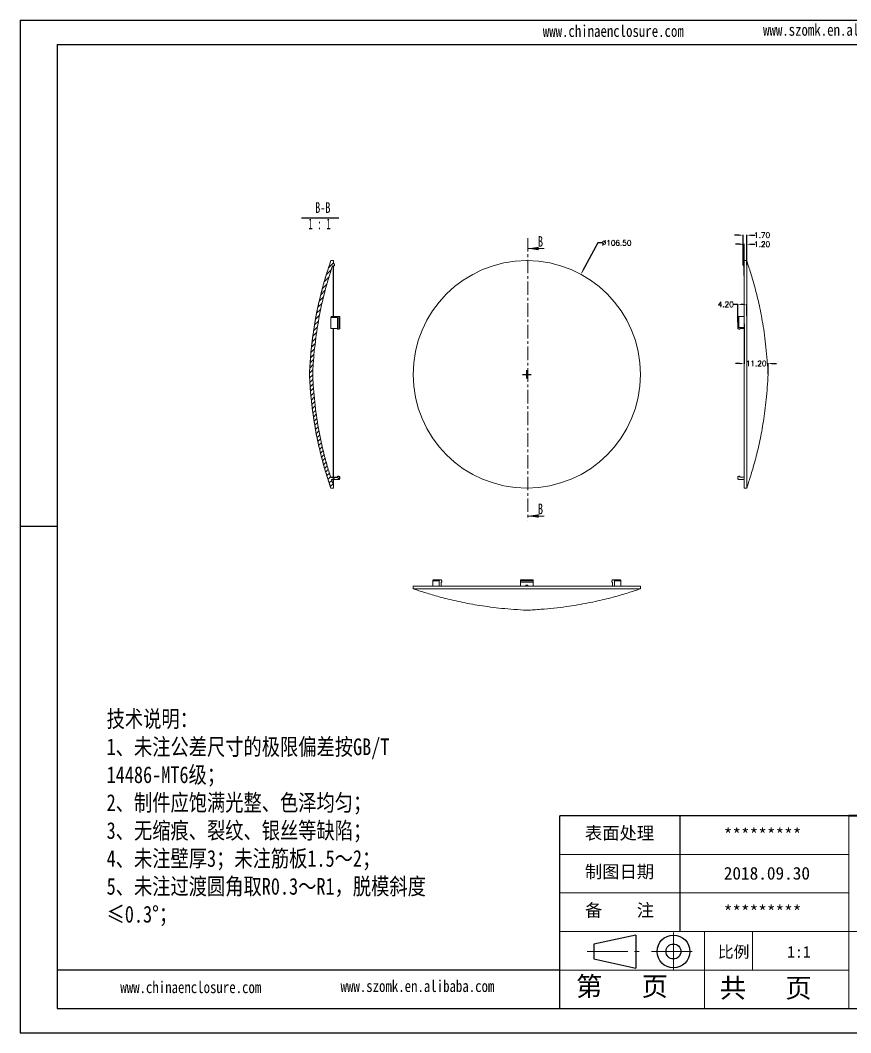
# Model space of a CAD drawing. Header units: inches. Extents: x 1184 to 3157, y 573 to 1047.
# Drawn here: x 1942.9 to 2332, y 573 to 1047 of the extents above; entities that cross this region are included whole.
import ezdxf

# ---------------------------------------------------------------- set-up
doc = ezdxf.new("R2010")
doc.units = ezdxf.units.IN
doc.linetypes.add('CENTER', pattern=[10.16, 6.35, -1.27, 1.27, -1.27])
doc.linetypes.add('CENTER2', pattern=[28.575, 19.05, -3.175, 3.175, -3.175])
doc.layers.add('10', color=7, linetype='Continuous')
doc.layers.add('文字', color=81, linetype='Continuous')
for name, color, linetype, lineweight in [('粗实线', 7, 'Continuous', 30), ('细实线', 3, 'Continuous', 9), ('细点划线', 2, 'CENTER2', 9)]:
    doc.layers.add(name, color=color, linetype=linetype, lineweight=lineweight)
doc.styles.add('SLDTEXTSTYLE6', font='TXT', dxfattribs={"width": 0.7})
doc.styles.add('SLDTEXTSTYLE7', font='TXT', dxfattribs={"width": 0.62})
doc.styles.get("Standard").update_dxf_attribs({"font": 'txt', "bigfont": 'gbcbig.shx'})
doc.styles.add('宋体', font='', dxfattribs={"width": 0.8, "height": 3.5})
doc.styles.get('宋体').set_extended_font_data('SimSun')
doc.dimstyles.new('2.5', dxfattribs={"dimtxt": 2.5, "dimasz": 2, "dimexe": 0.18, "dimexo": 0.0625, "dimgap": 0.09, "dimtad": 0, "dimtih": 1, "dimtoh": 1, "dimzin": 0, "dimdsep": 46, "dimtxsty": 'Standard', "dimcen": 2, "dimadec": 0, "dimazin": 0, "dimtfac": 1, "dimtofl": 0, "dimtmove": 0, "dimatfit": 3, "dimfxl": 1, "dimtolj": 1, "dimtzin": 0, "dimarcsym": 0})

# ---------------------------------------------------------------- blocks, each defined once
blk = doc.blocks.new('SW_NOTE_0')
at = {"layer": '10', "color": 0}
blk.add_line((-4.36, -0.82), (13.09, -0.82), dxfattribs=at)
at = {"layer": '10', "color": 0, "char_height": 5, "attachment_point": 2}
for s, insert, style in [('B-B', (5.62, 6.45), 'SLDTEXTSTYLE6'), ('1 : 1', (4.07, -1.19), 'SLDTEXTSTYLE7')]:
    blk.add_mtext(s, dxfattribs=dict(at, insert=insert, style=style))
blk = doc.blocks.new('*D153')
at = {"color": 0, "lineweight": -2, "transparency": 16777216}
for p, q in [((2213.49, 942.75), (2206.5, 929.81)), ((2215.49, 942.75), (2213.49, 942.75)), ((2180.24, 879.21), (2180.24, 883.21)), ((2178.24, 881.21), (2182.24, 881.21))]:
    blk.add_line(p, q, dxfattribs=at)
at = {"color": 0, "transparency": 16777216}
blk.add_solid([(2206.21, 929.97), (2206.79, 929.66), (2205.55, 928.06)], dxfattribs=at)
at = {"layer": 'Defpoints', "color": 0, "transparency": 16777216}
for p in [(2205.55, 928.06), (2154.92, 834.36)]:
    blk.add_point(p, dxfattribs=at)
at = {"color": 0, "transparency": 16777216, "insert": (2222.25, 942.75), "char_height": 2.5, "attachment_point": 5}
blk.add_mtext('\\A1;∅106.50', dxfattribs=at)
blk = doc.blocks.new('*D154')
at = {"color": 0, "lineweight": -2, "transparency": 16777216}
for p, q in [((2280.07, 942.13), (2278.07, 942.13)), ((2282.07, 927.48), (2282.07, 942.31)), ((2283.27, 934.52), (2283.27, 942.31)), ((2285.27, 942.13), (2287.27, 942.13))]:
    blk.add_line(p, q, dxfattribs=at)
at = {"color": 0, "transparency": 16777216}
for points in [[(2280.07, 942.46), (2280.07, 941.79), (2282.07, 942.13)], [(2285.27, 942.46), (2285.27, 941.79), (2283.27, 942.13)]]:
    blk.add_solid(points, dxfattribs=at)
at = {"layer": 'Defpoints', "color": 0, "transparency": 16777216}
for p in [(2283.27, 942.13), (2283.27, 934.46), (2282.07, 927.42)]:
    blk.add_point(p, dxfattribs=at)
at = {"color": 0, "transparency": 16777216, "insert": (2290.48, 942.13), "char_height": 2.5, "attachment_point": 5}
blk.add_mtext('\\A1;1.20', dxfattribs=at)
blk = doc.blocks.new('*D155')
at = {"color": 0, "lineweight": -2, "transparency": 16777216}
for p, q in [((2279.57, 946.38), (2277.57, 946.38)), ((2281.57, 932.52), (2281.57, 946.56)), ((2283.27, 932.52), (2283.27, 946.56)), ((2285.27, 946.38), (2287.27, 946.38))]:
    blk.add_line(p, q, dxfattribs=at)
at = {"color": 0, "transparency": 16777216}
for points in [[(2279.57, 946.71), (2279.57, 946.04), (2281.57, 946.38)], [(2285.27, 946.71), (2285.27, 946.04), (2283.27, 946.38)]]:
    blk.add_solid(points, dxfattribs=at)
at = {"layer": 'Defpoints', "color": 0, "transparency": 16777216}
for p in [(2283.27, 946.38), (2281.57, 932.45), (2283.27, 932.45)]:
    blk.add_point(p, dxfattribs=at)
at = {"color": 0, "transparency": 16777216, "insert": (2290.48, 946.38), "char_height": 2.5, "attachment_point": 5}
blk.add_mtext('\\A1;1.70', dxfattribs=at)
blk = doc.blocks.new('*D156')
at = {"color": 0, "lineweight": -2, "transparency": 16777216}
for p, q in [((2282.07, 904.87), (2282.07, 886.1)), ((2280.07, 886.28), (2278.07, 886.28)), ((2293.27, 881.27), (2293.27, 886.46)), ((2295.27, 886.28), (2297.27, 886.28))]:
    blk.add_line(p, q, dxfattribs=at)
at = {"color": 0, "transparency": 16777216}
for points in [[(2280.07, 886.61), (2280.07, 885.94), (2282.07, 886.28)], [(2295.27, 886.61), (2295.27, 885.94), (2293.27, 886.28)]]:
    blk.add_solid(points, dxfattribs=at)
at = {"layer": 'Defpoints', "color": 0, "transparency": 16777216}
for p in [(2282.07, 904.93), (2293.27, 886.28), (2293.27, 881.21)]:
    blk.add_point(p, dxfattribs=at)
at = {"color": 0, "transparency": 16777216, "insert": (2287.67, 886.28), "char_height": 2.5, "attachment_point": 5}
blk.add_mtext('\\A1;11.20', dxfattribs=at)
blk = doc.blocks.new('*D157')
at = {"color": 0, "lineweight": -2, "transparency": 16777216}
for p, q in [((2279.07, 913.97), (2277.07, 913.97)), ((2279.07, 905.6), (2279.07, 914.15)), ((2281.27, 913.97), (2281.07, 913.97)), ((2283.27, 908.64), (2283.27, 914.15))]:
    blk.add_line(p, q, dxfattribs=at)
at = {"color": 0, "transparency": 16777216}
for points in [[(2281.07, 914.31), (2281.07, 913.64), (2279.07, 913.97)], [(2281.27, 914.31), (2281.27, 913.64), (2283.27, 913.97)]]:
    blk.add_solid(points, dxfattribs=at)
at = {"layer": 'Defpoints', "color": 0, "transparency": 16777216}
for p in [(2283.27, 913.97), (2279.07, 905.54), (2283.27, 908.58)]:
    blk.add_point(p, dxfattribs=at)
at = {"color": 0, "transparency": 16777216, "insert": (2273.43, 913.97), "char_height": 2.5, "attachment_point": 5}
blk.add_mtext('\\A1;4.20', dxfattribs=at)

msp = doc.modelspace()

# ---------------------------------------------------------------- hatches: boundary and pattern name
at = {"linetype": 'Continuous', "lineweight": 0}
h = msp.add_hatch(dxfattribs=at)
h.set_pattern_fill('ANSI31', color=4, scale=0.5, style=0)
edge = h.paths.add_edge_path(flags=0)
edge.add_spline(control_points=[(2088.337, 832.959), (2087.334, 836.119), (2086.396, 839.301), (2085.56, 842.508), (2084.42, 846.876), (2083.458, 851.293), (2082.666, 855.737), (2081.744, 860.914), (2081.049, 866.137), (2080.559, 871.373), (2080.314, 873.989), (2080.117, 876.611), (2079.974, 879.235), (2079.938, 879.892), (2079.893, 880.548), (2079.893, 881.206), (2079.893, 881.37), (2079.897, 881.534), (2079.903, 881.698), (2079.909, 881.862), (2079.916, 882.026), (2079.923, 882.19), (2079.939, 882.519), (2079.956, 882.847), (2079.974, 883.174), (2080.01, 883.83), (2080.049, 884.486), (2080.092, 885.141), (2080.177, 886.452), (2080.274, 887.762), (2080.384, 889.07), (2080.603, 891.684), (2080.873, 894.294), (2081.195, 896.897), (2081.835, 902.071), (2082.685, 907.224), (2083.768, 912.323), (2085.176, 918.96), (2087.053, 925.499), (2089.139, 931.954)], knot_values=[0.003676, 0.003676, 0.003676, 0.003676, 0.01362, 0.01362, 0.01362, 0.0271638, 0.0271638, 0.0271638, 0.0429461, 0.0429461, 0.0429461, 0.0508272, 0.0508272, 0.0508272, 0.0527986, 0.0527986, 0.0527986, 0.0532908, 0.0532908, 0.0532908, 0.0537828, 0.0537828, 0.0537828, 0.054767, 0.054767, 0.054767, 0.0567352, 0.0567352, 0.0567352, 0.0606705, 0.0606705, 0.0606705, 0.0685317, 0.0685317, 0.0685317, 0.0841663, 0.0841663, 0.0841663, 0.1045303, 0.1045303, 0.1045303, 0.1045303], weights=[1, 1, 1, 1, 1, 1, 1, 1, 1, 1, 1, 1, 1, 1, 1, 1, 1, 1, 1, 1, 1, 1, 1, 1, 1, 1, 1, 1, 1, 1, 1, 1, 1, 1, 1, 1, 1, 1, 1, 1], degree=3, periodic=0)
edge.add_line((2089.139, 931.954), (2090.067, 931.954))
edge.add_line((2090.067, 931.954), (2090.067, 932.954))
edge.add_line((2090.067, 932.954), (2089.567, 932.954))
edge.add_line((2089.567, 932.954), (2089.567, 934.454))
edge.add_line((2089.567, 934.454), (2088.367, 934.454))
edge.add_spline(control_points=[(2088.367, 934.454), (2088.088, 933.573), (2087.802, 932.694), (2087.518, 931.814), (2086.381, 928.293), (2085.297, 924.753), (2084.344, 921.179), (2082.617, 914.7), (2081.278, 908.108), (2080.301, 901.474), (2079.807, 898.12), (2079.403, 894.752), (2079.084, 891.377), (2078.924, 889.686), (2078.785, 887.992), (2078.666, 886.298), (2078.607, 885.45), (2078.552, 884.602), (2078.504, 883.753), (2078.479, 883.329), (2078.456, 882.904), (2078.435, 882.48), (2078.425, 882.268), (2078.415, 882.055), (2078.406, 881.843), (2078.398, 881.631), (2078.391, 881.418), (2078.391, 881.206), (2078.391, 880.355), (2078.455, 879.505), (2078.504, 878.656), (2078.699, 875.26), (2078.978, 871.869), (2079.341, 868.487), (2080.82, 854.726), (2084.193, 841.155), (2088.367, 827.959)], knot_values=[0, 0, 0, 0, 0.0027739, 0.0027739, 0.0027739, 0.0138748, 0.0138748, 0.0138748, 0.0340206, 0.0340206, 0.0340206, 0.0441933, 0.0441933, 0.0441933, 0.0492902, 0.0492902, 0.0492902, 0.0518398, 0.0518398, 0.0518398, 0.0531148, 0.0531148, 0.0531148, 0.0537523, 0.0537523, 0.0537523, 0.0543899, 0.0543899, 0.0543899, 0.0569442, 0.0569442, 0.0569442, 0.067157, 0.067157, 0.067157, 0.1089673, 0.1089673, 0.1089673, 0.1089673], weights=[1, 1, 1, 1, 1, 1, 1, 1, 1, 1, 1, 1, 1, 1, 1, 1, 1, 1, 1, 1, 1, 1, 1, 1, 1, 1, 1, 1, 1, 1, 1, 1, 1, 1, 1, 1, 1], degree=3, periodic=0)
edge.add_line((2088.367, 827.959), (2089.567, 827.959))
edge.add_line((2089.567, 827.959), (2089.567, 829.459))
edge.add_line((2089.567, 829.459), (2089.462, 829.459))
edge.add_spline(control_points=[(2089.462, 829.459), (2089.194, 830.293), (2088.923, 831.125), (2088.656, 831.959)], knot_values=[0, 0, 0, 0, 0.0026264, 0.0026264, 0.0026264, 0.0026264], weights=[1, 1, 1, 1], degree=3, periodic=0)
edge.add_line((2088.656, 831.959), (2092.067, 831.959))
edge.add_spline(control_points=[(2092.067, 831.959), (2092.118, 831.959), (2092.17, 831.967), (2092.219, 831.983), (2092.272, 832), (2092.324, 832.027), (2092.368, 832.06), (2092.413, 832.094), (2092.452, 832.136), (2092.483, 832.182), (2092.514, 832.229), (2092.538, 832.282), (2092.551, 832.336), (2092.562, 832.376), (2092.567, 832.418), (2092.567, 832.459)], knot_values=[0.0023207, 0.0023207, 0.0023207, 0.0023207, 0.0024761, 0.0024761, 0.0024761, 0.0026455, 0.0026455, 0.0026455, 0.0028149, 0.0028149, 0.0028149, 0.0029843, 0.0029843, 0.0029843, 0.0031095, 0.0031095, 0.0031095, 0.0031095], weights=[1, 1, 1, 1, 1, 1, 1, 1, 1, 1, 1, 1, 1, 1, 1, 1], degree=3, periodic=0)
edge.add_line((2092.567, 832.459), (2092.567, 833.259))
edge.add_line((2092.567, 833.259), (2092.067, 833.259))
edge.add_line((2092.067, 833.259), (2092.067, 833.459))
edge.add_line((2092.067, 833.459), (2091.567, 833.459))
edge.add_line((2091.567, 833.459), (2091.567, 832.959))
edge.add_line((2091.567, 832.959), (2088.337, 832.959))

# ---------------------------------------------------------------- linework, layer by layer
for p, q in [((1942.852, 1047.012), (2613.301, 1047.012)), ((1942.852, 1047.012), (1942.852, 572.957)), ((1960.201, 1035.725), (2602.014, 1035.725)), ((1960.201, 1035.725), (1960.201, 584.244)), ((1960.201, 809.984), (1942.852, 809.984)), ((1942.852, 792.427), (1942.852, 572.957)), ((2331.126, 674.54), (2195.681, 674.54)), ((2195.681, 584.244), (2195.681, 674.54)), ((2252.116, 620.362), (2252.116, 674.54)), ((2195.681, 602.303), (1960.201, 602.303)), ((1960.201, 584.244), (2602.014, 584.244)), ((1942.852, 572.957), (2613.301, 572.957)), ((1942.852, 572.957), (2253.245, 572.957))]:
    msp.add_line(p, q)
at = {"color": 1, "linetype": 'CENTER', "lineweight": 0}
msp.add_line((2180.736, 945.046), (2180.736, 812.899), dxfattribs=at)
at = {"color": 7, "linetype": 'Continuous', "lineweight": 0}
for p, q in [((2188.336, 940.124), (2180.736, 940.124)), ((2188.336, 814.899), (2180.736, 814.899))]:
    msp.add_line(p, q, dxfattribs=at)
at = {"color": 7, "linetype": 'Continuous', "lineweight": 15}
for p, q in [((2089.567, 934.457), (2088.367, 934.457)), ((2088.367, 934.457), (2088.367, 934.454)), ((2089.567, 934.454), (2088.367, 934.454)), ((2089.567, 934.457), (2089.567, 934.454)), ((2089.567, 934.454), (2089.567, 932.954)), ((2283.265, 934.457), (2282.065, 934.457)), ((2282.065, 827.957), (2282.065, 934.457)), ((2283.265, 827.957), (2283.265, 934.457)), ((2089.139, 931.954), (2090.067, 931.954)), ((2089.462, 908.384), (2089.462, 931.954)), ((2090.067, 932.954), (2089.567, 932.954)), ((2089.567, 908.384), (2089.567, 931.954)), ((2090.067, 932.954), (2090.067, 931.954)), ((2281.565, 931.954), (2281.565, 932.954)), ((2281.565, 932.954), (2282.065, 932.954)), ((2282.065, 931.954), (2281.565, 931.954)), ((2088.337, 902.687), (2088.337, 907.883)), ((2088.337, 907.883), (2091.567, 907.883)), ((2088.656, 908.384), (2092.067, 908.384)), ((2091.567, 907.883), (2091.567, 907.633)), ((2091.567, 907.633), (2092.067, 907.633)), ((2091.567, 907.633), (2091.567, 902.436)), ((2092.067, 907.733), (2092.567, 907.733)), ((2092.067, 907.733), (2092.067, 907.633)), ((2092.067, 907.633), (2092.067, 902.436)), ((2092.567, 908.134), (2092.567, 907.733)), ((2092.567, 902.537), (2092.567, 907.733)), ((2279.065, 902.937), (2279.065, 908.134)), ((2279.565, 908.384), (2279.565, 903.188)), ((2282.065, 908.384), (2279.565, 908.384)), ((2088.337, 902.687), (2091.567, 902.687)), ((2089.462, 833.05), (2089.462, 902.687)), ((2089.567, 833.05), (2089.567, 902.687)), ((2091.567, 902.436), (2092.067, 902.436)), ((2092.067, 902.537), (2092.567, 902.537)), ((2279.065, 902.537), (2279.065, 902.937)), ((2279.565, 902.537), (2279.065, 902.537)), ((2282.065, 903.188), (2279.565, 903.188)), ((2279.565, 902.436), (2279.565, 902.537)), ((2280.065, 902.436), (2279.565, 902.436)), ((2282.065, 902.687), (2280.065, 902.687)), ((2280.065, 902.436), (2280.065, 902.687)), ((2088.337, 833.05), (2091.567, 833.05)), ((2088.337, 832.959), (2091.567, 832.959)), ((2092.067, 831.959), (2088.656, 831.959)), ((2088.656, 831.957), (2092.067, 831.957)), ((2089.462, 829.459), (2089.462, 831.957)), ((2089.567, 829.459), (2089.567, 831.957)), ((2091.567, 833.551), (2092.067, 833.551)), ((2091.567, 833.551), (2091.567, 833.459)), ((2091.567, 833.459), (2091.567, 832.959)), ((2091.567, 833.459), (2092.067, 833.459)), ((2092.067, 833.551), (2092.067, 833.459)), ((2092.067, 833.459), (2092.067, 833.259)), ((2092.067, 833.351), (2092.567, 833.351)), ((2092.567, 833.259), (2092.067, 833.259)), ((2092.567, 833.259), (2092.567, 832.459)), ((2092.567, 832.459), (2092.567, 832.457)), ((2279.565, 833.351), (2279.065, 833.351)), ((2279.065, 832.549), (2279.065, 833.351)), ((2279.065, 832.457), (2279.065, 832.549)), ((2279.565, 833.351), (2279.565, 833.551)), ((2280.065, 833.551), (2279.565, 833.551)), ((2282.065, 832.048), (2279.565, 832.048)), ((2279.565, 831.957), (2282.065, 831.957)), ((2280.065, 833.05), (2280.065, 833.551)), ((2282.065, 833.05), (2280.065, 833.05)), ((2088.367, 827.959), (2088.367, 827.957)), ((2088.367, 827.959), (2089.567, 827.959)), ((2088.367, 827.957), (2089.567, 827.957)), ((2089.462, 829.459), (2089.567, 829.459)), ((2089.567, 829.459), (2089.567, 827.959)), ((2089.567, 827.959), (2089.567, 827.957)), ((2282.065, 827.957), (2283.265, 827.957)), ((2139.164, 784.497), (2136.164, 784.497)), ((2136.164, 781.997), (2136.164, 784.497)), ((2136.598, 784.997), (2139.598, 784.997)), ((2139.164, 781.997), (2139.164, 784.497)), ((2139.598, 784.997), (2140.292, 784.997)), ((2140.031, 783.997), (2140.465, 783.997)), ((2140.031, 781.997), (2140.031, 783.997)), ((2140.292, 784.497), (2140.292, 784.997)), ((2140.292, 784.497), (2140.465, 784.497)), ((2140.465, 783.997), (2140.465, 784.497)), ((2183.236, 784.997), (2177.236, 784.997)), ((2177.236, 784.497), (2177.236, 784.997)), ((2177.236, 783.997), (2177.236, 784.497)), ((2177.236, 784.497), (2183.236, 784.497)), ((2177.236, 783.997), (2183.236, 783.997)), ((2177.236, 781.997), (2177.236, 783.997)), ((2179.736, 782.497), (2180.736, 782.497)), ((2179.736, 782.497), (2179.736, 781.997)), ((2180.736, 782.497), (2180.736, 781.997)), ((2183.236, 784.497), (2183.236, 784.997)), ((2183.236, 783.997), (2183.236, 784.497)), ((2183.236, 781.997), (2183.236, 783.997)), ((2220.007, 783.997), (2220.007, 784.497)), ((2220.007, 784.497), (2220.181, 784.497)), ((2220.007, 783.997), (2220.441, 783.997)), ((2220.181, 784.497), (2220.181, 784.997)), ((2220.181, 784.997), (2220.875, 784.997)), ((2220.441, 781.997), (2220.441, 783.997)), ((2220.875, 784.997), (2223.875, 784.997)), ((2224.309, 784.497), (2221.309, 784.497)), ((2221.309, 781.997), (2221.309, 784.497)), ((2224.309, 781.997), (2224.309, 784.497)), ((2126.986, 781.997), (2126.986, 780.797)), ((2126.986, 781.997), (2180.236, 781.997)), ((2126.986, 780.797), (2180.236, 780.797)), ((2180.236, 781.997), (2233.486, 781.997)), ((2180.236, 780.797), (2233.486, 780.797)), ((2233.486, 780.797), (2233.486, 781.997))]:
    msp.add_line(p, q, dxfattribs=at)
at = {"color": 8, "linetype": 'Continuous', "lineweight": 15}
for p, q in [((2092.067, 831.957), (2092.067, 831.959)), ((2279.565, 832.048), (2279.565, 831.957))]:
    msp.add_line(p, q, dxfattribs=at)
at = {"color": 7, "linetype": 'Continuous', "lineweight": 15}
msp.add_circle((2180.236, 881.207), 53.25, dxfattribs=at)
for centre, start, end in [((2092.067, 832.457), 270, 0), ((2279.565, 832.457), 180, 270)]:
    msp.add_arc(centre, 0.5, start, end, dxfattribs=at)
for points, knots in [([(2088.367, 934.457), (2088.145, 933.766), (2087.664, 932.266), (2086.879, 929.838), (2086.008, 927.044), (2085.074, 923.877), (2084.105, 920.332), (2083.125, 916.402), (2082.192, 912.217), (2081.323, 907.793), (2080.532, 903.147), (2079.817, 898.158), (2079.201, 892.822), (2078.691, 887.135), (2078.477, 883.221), (2078.367, 881.207)], [0, 0, 0, 0, 0.0400004, 0.086944, 0.140792, 0.2015173, 0.26911, 0.3435815, 0.4249659, 0.5056908, 0.5923363, 0.6849831, 0.7837294, 0.8886907, 1, 1, 1, 1]), ([(2088.367, 934.454), (2088.025, 933.372), (2087.671, 932.293), (2086.976, 930.132), (2086.633, 929.05), (2085.631, 925.797), (2084.998, 923.617), (2083.234, 917.038), (2082.236, 912.614), (2080.584, 903.698), (2079.927, 899.201), (2079.174, 892.434), (2078.961, 890.173), (2078.697, 886.779), (2078.618, 885.646), (2078.514, 883.947), (2078.482, 883.38), (2078.437, 882.53), (2078.423, 882.246), (2078.399, 881.679), (2078.389, 881.396), (2078.394, 880.828), (2078.407, 880.545), (2078.432, 879.978), (2078.447, 879.695), (2078.492, 878.846), (2078.525, 878.279), (2078.631, 876.581), (2078.711, 875.45), (2078.977, 872.059), (2079.192, 869.799), (2079.951, 863.039), (2080.609, 858.567), (2082.259, 849.695), (2083.253, 845.297), (2085.009, 838.76), (2085.639, 836.59), (2086.638, 833.348), (2086.98, 832.27), (2087.673, 830.114), (2088.026, 829.038), (2088.367, 827.959)], [0, 0, 0, 0, 0.03125, 0.03125, 0.0625, 0.0625, 0.125, 0.125, 0.25, 0.25, 0.375, 0.375, 0.4375, 0.4375, 0.46875, 0.46875, 0.484375, 0.484375, 0.4921875, 0.4921875, 0.5, 0.5, 0.5078125, 0.5078125, 0.515625, 0.515625, 0.53125, 0.53125, 0.5625, 0.5625, 0.625, 0.625, 0.75, 0.75, 0.875, 0.875, 0.9375, 0.9375, 0.96875, 0.96875, 1, 1, 1, 1]), ([(2293.265, 881.207), (2293.144, 883.398), (2292.909, 887.645), (2292.333, 893.798), (2291.636, 899.533), (2290.827, 904.856), (2289.938, 909.773), (2288.992, 914.291), (2287.989, 918.534), (2286.952, 922.48), (2285.908, 926.108), (2284.931, 929.284), (2284.05, 932.014), (2283.511, 933.691), (2283.265, 934.457)], [0, 0, 0, 0, 0.1211111, 0.2346827, 0.340884, 0.43986, 0.5317311, 0.6165927, 0.6945151, 0.7722693, 0.8417112, 0.9028373, 0.9556168, 1, 1, 1, 1]), ([(2089.139, 931.954), (2088.493, 929.954), (2087.853, 927.952), (2086.649, 923.928), (2086.081, 921.906), (2085.022, 917.841), (2084.53, 915.799), (2083.622, 911.692), (2083.205, 909.63), (2082.068, 903.427), (2081.457, 899.266), (2080.74, 892.997), (2080.535, 890.903), (2080.275, 887.759), (2080.197, 886.71), (2080.055, 884.611), (2079.991, 883.561), (2079.913, 881.986), (2079.884, 881.46), (2079.902, 880.671), (2079.914, 880.409), (2079.939, 879.884), (2079.953, 879.622), (2080.024, 878.31), (2080.09, 877.261), (2080.31, 874.116), (2080.488, 872.021), (2081.121, 865.747), (2081.674, 861.583), (2083.069, 853.293), (2083.911, 849.174), (2085.406, 843.049), (2085.943, 841.016), (2087.09, 836.973), (2087.701, 834.962), (2088.337, 832.959)], [0, 0, 0, 0, 0.0625, 0.0625, 0.125, 0.125, 0.1875, 0.1875, 0.25, 0.25, 0.375, 0.375, 0.4375, 0.4375, 0.46875, 0.46875, 0.5, 0.5, 0.515625, 0.515625, 0.5234375, 0.5234375, 0.53125, 0.53125, 0.5625, 0.5625, 0.625, 0.625, 0.75, 0.75, 0.875, 0.875, 0.9375, 0.9375, 1, 1, 1, 1]), ([(2092.567, 908.134), (2092.567, 908.2), (2092.513, 908.264), (2092.329, 908.357), (2092.199, 908.384), (2092.067, 908.384)], [0, 0, 0, 0, 0.5, 0.5, 1, 1, 1, 1]), ([(2279.065, 908.134), (2279.065, 908.2), (2279.119, 908.264), (2279.303, 908.357), (2279.433, 908.384), (2279.565, 908.384)], [0, 0, 0, 0, 0.5, 0.5, 1, 1, 1, 1]), ([(2279.565, 903.188), (2279.433, 903.188), (2279.304, 903.161), (2279.119, 903.068), (2279.065, 903.004), (2279.065, 902.937)], [0, 0, 0, 0, 0.5, 0.5, 1, 1, 1, 1]), ([(2078.367, 881.207), (2078.488, 879.015), (2078.723, 874.768), (2079.299, 868.616), (2079.996, 862.881), (2080.805, 857.558), (2081.695, 852.64), (2082.64, 848.122), (2083.643, 843.88), (2084.68, 839.933), (2085.724, 836.305), (2086.702, 833.129), (2087.582, 830.399), (2088.121, 828.723), (2088.367, 827.957)], [0, 0, 0, 0, 0.1211111, 0.2346827, 0.340884, 0.43986, 0.5317311, 0.6165927, 0.6945151, 0.7722693, 0.8417112, 0.9028373, 0.9556168, 1, 1, 1, 1]), ([(2283.265, 827.957), (2283.487, 828.647), (2283.968, 830.147), (2284.753, 832.575), (2285.624, 835.37), (2286.558, 838.537), (2287.527, 842.082), (2288.507, 846.011), (2289.44, 850.197), (2290.309, 854.621), (2291.1, 859.267), (2291.815, 864.255), (2292.431, 869.591), (2292.941, 875.278), (2293.155, 879.192), (2293.265, 881.207)], [0, 0, 0, 0, 0.0400004, 0.086944, 0.140792, 0.2015173, 0.26911, 0.3435815, 0.4249659, 0.5056908, 0.5923363, 0.6849831, 0.7837294, 0.8886907, 1, 1, 1, 1]), ([(2092.567, 832.459), (2092.567, 832.329), (2092.513, 832.198), (2092.328, 832.014), (2092.199, 831.959), (2092.067, 831.959)], [0, 0, 0, 0, 0.5, 0.5, 1, 1, 1, 1]), ([(2279.065, 832.549), (2279.065, 832.417), (2279.119, 832.288), (2279.303, 832.103), (2279.433, 832.048), (2279.565, 832.048)], [0, 0, 0, 0, 0.5, 0.5, 1, 1, 1, 1]), ([(2136.164, 784.497), (2136.164, 784.629), (2136.211, 784.758), (2136.371, 784.943), (2136.483, 784.997), (2136.598, 784.997)], [0, 0, 0, 0, 0.5, 0.5, 1, 1, 1, 1]), ([(2139.598, 784.997), (2139.483, 784.997), (2139.371, 784.943), (2139.211, 784.758), (2139.164, 784.629), (2139.164, 784.497)], [0, 0, 0, 0, 0.5, 0.5, 1, 1, 1, 1]), ([(2221.309, 784.497), (2221.309, 784.629), (2221.262, 784.758), (2221.102, 784.943), (2220.99, 784.997), (2220.875, 784.997)], [0, 0, 0, 0, 0.5, 0.5, 1, 1, 1, 1]), ([(2223.875, 784.997), (2223.99, 784.997), (2224.101, 784.943), (2224.262, 784.758), (2224.309, 784.629), (2224.309, 784.497)], [0, 0, 0, 0, 0.5, 0.5, 1, 1, 1, 1]), ([(2126.986, 780.797), (2127.677, 780.575), (2129.177, 780.094), (2131.605, 779.309), (2134.399, 778.438), (2137.566, 777.504), (2141.111, 776.535), (2145.041, 775.555), (2149.226, 774.622), (2153.65, 773.753), (2158.296, 772.962), (2163.285, 772.247), (2168.621, 771.631), (2174.308, 771.121), (2178.222, 770.907), (2180.236, 770.797)], [0, 0, 0, 0, 0.0400004, 0.086944, 0.140792, 0.2015173, 0.26911, 0.3435815, 0.4249659, 0.5056908, 0.5923363, 0.6849831, 0.7837294, 0.8886907, 1, 1, 1, 1]), ([(2180.236, 770.797), (2182.428, 770.918), (2186.675, 771.153), (2192.827, 771.729), (2198.562, 772.426), (2203.885, 773.235), (2208.803, 774.124), (2213.321, 775.07), (2217.563, 776.073), (2221.51, 777.11), (2225.138, 778.154), (2228.314, 779.131), (2231.044, 780.012), (2232.721, 780.551), (2233.486, 780.797)], [0, 0, 0, 0, 0.1211111, 0.2346827, 0.340884, 0.43986, 0.5317311, 0.6165927, 0.6945151, 0.7722693, 0.8417112, 0.9028373, 0.9556168, 1, 1, 1, 1])]:
    msp.add_open_spline(points, degree=3, knots=knots, dxfattribs=at)
for points in [[(2088.337, 907.883), (2088.442, 908.05), (2088.549, 908.217), (2088.656, 908.384)], [(2088.656, 831.959), (2088.923, 831.125), (2089.194, 830.293), (2089.462, 829.459)]]:
    msp.add_open_spline(points, degree=3, dxfattribs=at)
at = {"color": 7, "linetype": 'Continuous', "lineweight": 0}
for points in [[(2180.736, 940.124), (2185.736, 939.324), (2185.736, 940.924)], [(2180.736, 814.899), (2185.736, 814.099), (2185.736, 815.699)]]:
    msp.add_solid(points, dxfattribs=at)
at = {"layer": '粗实线', "color": 7, "lineweight": 40}
msp.add_line((2602.014, 674.54), (2331.126, 674.54), dxfattribs=at)
at = {"layer": '粗实线', "color": 7}
for p, q in [((2231.373, 618.673), (2211.641, 614.49)), ((2231.373, 618.673), (2231.373, 603.208)), ((2211.641, 614.49), (2211.641, 607.512)), ((2211.641, 607.512), (2231.373, 603.208))]:
    msp.add_line(p, q, dxfattribs=at)
for radius in [7.672, 3.489]:
    msp.add_circle((2248.935, 611.001), radius, dxfattribs=at)
at = {"layer": '细实线', "color": 7}
for p, q in [((2331.126, 674.54), (2331.126, 584.244)), ((2331.126, 656.481), (2195.681, 656.481)), ((2331.126, 638.421), (2195.681, 638.421)), ((2602.014, 620.362), (2195.681, 620.362)), ((2263.404, 620.362), (2263.404, 584.244)), ((2285.978, 620.362), (2285.978, 602.303)), ((2331.126, 602.303), (2195.681, 602.303))]:
    msp.add_line(p, q, dxfattribs=at)
at = {"layer": '细点划线', "color": 7}
for p, q in [((2248.935, 619.832), (2248.935, 602.303)), ((2208.495, 611.001), (2232.885, 611.001)), ((2238.675, 611.001), (2258.503, 611.001))]:
    msp.add_line(p, q, dxfattribs=at)

# ---------------------------------------------------------------- block references
at = {"layer": '10'}
msp.add_blockref('SW_NOTE_0', (2079.014, 955.357), dxfattribs=at)

# ---------------------------------------------------------------- texts
at = {"color": 7, "linetype": 'Continuous', "char_height": 5, "attachment_point": 1, "style": 'SLDTEXTSTYLE6'}
for insert in [(2185.427, 945.942), (2185.427, 820.717)]:
    msp.add_mtext('B', dxfattribs=dict(at, insert=insert))
at = {"width": 3375.47992, "attachment_point": 1}
for s, insert, char_height in [('{\\fSimHei|b0|i0|c134|p49;表面处理}', (2207.459, 669.415), 5.93908), ('{\\fSimHei|b0|i0|c134|p49;*********}', (2272.508, 668.651), 5.93908), ('{\\fSimHei|b0|i0|c134|p49;制图日期}', (2207.459, 651.356), 5.93908), ('{\\fSimHei|b0|i0|c134|p49;2018.\\fSimHei|b0|i0|c0|p49;09\\fSimHei|b0|i0|c134|p49;.\\fSimHei|b0|i0|c0|p49;30}', (2272.508, 650.592), 5.939085), ('{\\fSimHei|b0|i0|c134|p49;备    注}', (2207.459, 633.296), 5.93908), ('{\\fSimHei|b0|i0|c134|p49;*********}', (2272.508, 632.533), 5.93908)]:
    msp.add_mtext(s, dxfattribs=dict(at, insert=insert, char_height=char_height))
at = {"layer": '文字', "color": 0, "attachment_point": 1, "style": '宋体'}
for s, insert, char_height, width in [('www.chinaenclosure.com', (2187.706, 1044.736), 5.5181, 96.9477), ('www.szomk.en.alibaba.com', (2290.918, 1045.283), 5.5181, 96.9477), ('{\\H1.111x;技术说明：\\P1、未注公差尺寸的极限偏差按GB/T 14486-MT6级；\\P2、制件应饱满光整、色泽均匀；\\P3、无缩痕、裂纹、银丝等缺陷；\\P4、未注壁厚3；未注筋板1.5～2；\\P5、未注过渡圆角取R0.3～R1，脱模斜度≤0.3%%D；}', (1983.331, 723.833), 7.05439, 158.89587), ('www.chinaenclosure.com', (1989.746, 597.018), 5.5181, 96.9477), ('www.szomk.en.alibaba.com', (2092.958, 597.565), 5.5181, 96.9477)]:
    msp.add_mtext(s, dxfattribs=dict(at, insert=insert, char_height=char_height, width=width))
at = {"layer": '细实线', "color": 7, "attachment_point": 1}
for s, insert, char_height, width in [('{\\fSimSun|b0|i0|c134|p54;比例}', (2269.724, 613.523), 5.41777, 23.78232), ('{\\fSimSun|b0|i0|c134|p54;1:1}', (2302.175, 613.523), 5.41777, 23.78232), ('{\\fSimSun|b0|i0|c134|p54;第   页}', (2203.28, 599.199), 9.02962, 67.72212), ('{\\fSimSun|b0|i0|c134|p54; 共   页}', (2264.509, 598.432), 9.02962, 67.72212)]:
    msp.add_mtext(s, dxfattribs=dict(at, insert=insert, char_height=char_height, width=width))

# ---------------------------------------------------------------- dimensions: what is measured, and where the dimension line sits
dim = msp.add_diameter_dim_2p(p1=(2154.923, 834.358), p2=(2205.55, 928.055), dimstyle='2.5')
dim.commit()
dim.dimension.update_dxf_attribs({"geometry": '*D153', "text_midpoint": (2222.246, 942.75), "dimtype": 163})
for base, p1, p2, picture, middle in [((2283.265, 946.378), (2281.565, 932.454), (2283.265, 932.454), '*D155', (2290.48, 946.378)), ((2283.265, 942.126), (2282.065, 927.418), (2283.265, 934.457), '*D154', (2290.48, 942.126))]:
    dim = msp.add_linear_dim(base=base, p1=p1, p2=p2, dimstyle='2.5')
    dim.commit()
    dim.dimension.update_dxf_attribs({"geometry": picture, "text_midpoint": middle})
for base, p1, p2, picture, middle in [((2283.265, 913.973), (2279.065, 905.535), (2283.265, 908.582), '*D157', (2273.433, 913.973)), ((2293.265, 886.276), (2282.065, 904.934), (2293.265, 881.207), '*D156', (2287.665, 886.276))]:
    dim = msp.add_linear_dim(base=base, p1=p1, p2=p2, dimstyle='2.5')
    dim.commit()
    dim.dimension.update_dxf_attribs({"geometry": picture, "text_midpoint": middle, "dimtype": 160})

doc.saveas('drawing.dxf')
